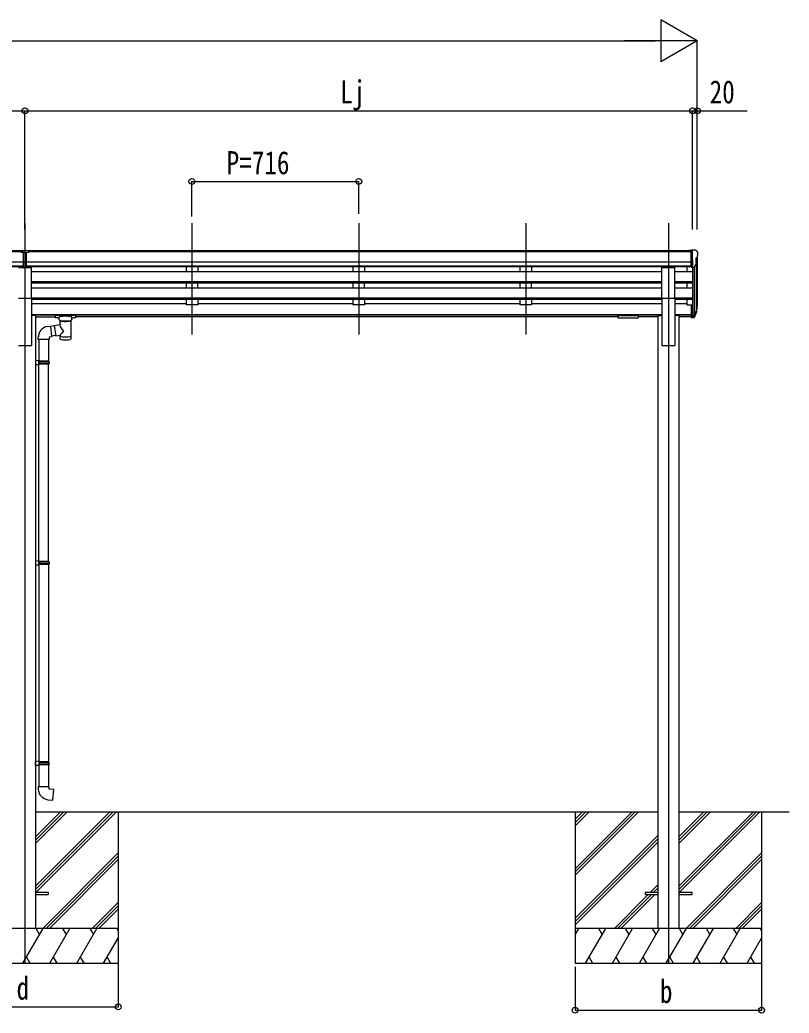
# Model space of a CAD drawing. Units: millimetres, scale not verified. Extents: x -12615 to 12615, y -8910 to 8910.
# Drawn here: x -1441 to 1859, y -5643 to -1383 of the extents above; entities that cross this region are included whole.
import ezdxf
from ezdxf.enums import TextEntityAlignment as Align

# ---------------------------------------------------------------- set-up
doc = ezdxf.new("R2010")
doc.units = ezdxf.units.MM
doc.header["$LTSCALE"] = 40
for name, color, linetype in [('0-3_YKK_12', 2, 'Continuous'), ('0-4_YKK_13', 4, 'Continuous'), ('0-5_YKK_A1', 4, 'Continuous'), ('0-6_YKK_D', 6, 'Continuous')]:
    doc.layers.add(name, color=color, linetype=linetype)
doc.styles.add('ＭＳ ゴシック', font='')
doc.styles.get('ＭＳ ゴシック').set_extended_font_data('MS Gothic')

msp = doc.modelspace()

# ---------------------------------------------------------------- linework, layer by layer
at = {"layer": '0-3_YKK_12'}
for p, q in [((-1419.32, -2255.3), (-1419.32, -5429.7)), ((-703.32, -2255.3), (-703.32, -2732.82)), ((12.68, -2255.3), (12.68, -2732.82)), ((728.68, -2255.3), (728.68, -2732.82)), ((1340.68, -2255.3), (1340.68, -5429.7))]:
    msp.add_line(p, q, dxfattribs=at)
at = {"layer": '0-4_YKK_13'}
for p, q in [((-1435.82, -2379.72), (-1435.82, -2371.88)), ((-1435.82, -2379.72), (-1425.82, -2379.72)), ((-1419.32, -2380.54), (-1425.82, -2380.14)), ((-1425.82, -2381.72), (-1412.82, -2381.72)), ((-1412.82, -2380.2), (-1419.31, -2380.52)), ((-1412.82, -2443.35), (-1412.82, -2378.07)), ((1438.18, -2371.69), (1428.18, -2371.77)), ((1428.18, -2373.29), (1428.18, -2371.77)), ((1438.18, -2443.67), (1438.18, -2371.69)), ((1456.68, -2371.69), (1438.18, -2371.69)), ((1444.68, -2444.67), (1444.68, -2371.69)), ((1456.68, -2371.69), (1459.02, -2371.83)), ((1459.78, -2372.25), (1463.84, -2378.06)), ((1466.68, -2381.06), (1466.68, -2381.69)), ((-1425.82, -2423.24), (-1419.32, -2423.4)), ((-1419.32, -2423.4), (-1412.82, -2423.24)), ((1452.31, -2442.86), (1461.31, -2427.26)), ((1458.68, -2406.2), (1458.68, -2422.47)), ((1464.15, -2402.87), (1458.83, -2405.94)), ((-1446.82, -2445.33), (-1391.82, -2445.33)), ((-1425.82, -2442.28), (-1419.32, -2442.68)), ((-1419.32, -2442.68), (-1412.82, -2442.28)), ((-1391.82, -2577.13), (-1391.82, -2445.33)), ((1313.18, -2577.13), (1313.18, -2445.33)), ((1313.18, -2445.33), (1368.18, -2445.33)), ((1368.18, -2577.13), (1368.18, -2445.33)), ((1438.18, -2443.67), (1444.68, -2443.67)), ((1444.68, -2444.67), (1449.89, -2444.35)), ((-1446.82, -2577.13), (-1391.82, -2577.13)), ((1313.18, -2577.13), (1368.18, -2577.13)), ((1438.18, -2605.41), (1438.18, -2659.44)), ((1438.18, -2605.41), (1444.68, -2605.41)), ((1444.68, -2605.41), (1444.68, -2660.18)), ((1451.12, -2649.76), (1458.87, -2634.36)), ((1460.32, -2634.71), (1452.13, -2650.89)), ((1460.94, -2635.28), (1452.13, -2658.83)), ((1462.99, -2618.22), (1459.71, -2625.28)), ((1463.59, -2619.6), (1459.71, -2627.55)), ((1461.28, -2630.87), (1460.94, -2635.28)), ((-1289.32, -2649.99), (-1289.32, -2660.75)), ((-1204.32, -2649.32), (-1287.32, -2649.32)), ((-1204.32, -2651.5), (-1287.32, -2651.5)), ((-1272.82, -2661.41), (-1287.32, -2661.41)), ((-1272.82, -2668.22), (-1272.82, -2657.94)), ((-1268.72, -2690.29), (-1268.72, -2672.71)), ((-1222.92, -2672.72), (-1222.9, -2753.01)), ((-1218.82, -2668.22), (-1218.82, -2657.94)), ((-1204.32, -2661.41), (-1218.82, -2661.41)), ((-1202.32, -2649.99), (-1202.32, -2660.75)), ((-1202.32, -2650.18), (-1202.32, -2651.72)), ((1123.68, -2649.99), (1123.68, -2660.75)), ((1123.68, -2650.18), (1123.68, -2651.72)), ((1125.68, -2649.32), (1208.68, -2649.32)), ((1125.68, -2651.5), (1208.68, -2651.5)), ((1125.68, -2661.41), (1208.68, -2661.41)), ((1210.68, -2649.99), (1210.68, -2660.75)), ((1438.18, -2645.54), (1444.68, -2645.54)), ((1438.18, -2650.42), (1444.68, -2650.42)), ((1438.18, -2659.44), (1444.68, -2659.44)), ((1444.68, -2650.44), (1449.82, -2650.44)), ((1444.68, -2652.25), (1449.53, -2652.25)), ((1444.68, -2660.18), (1449.53, -2660.18)), ((-1322.68, -2698.31), (-1310.16, -2696.75)), ((-1293.65, -2696.08), (-1310, -2698.62)), ((-1293.94, -2694.2), (-1268.72, -2690.29)), ((-1293.94, -2694.2), (-1286.92, -2739.46)), ((-1362.08, -2754.32), (-1362.08, -2743.4)), ((-1316.08, -2754.32), (-1362.08, -2754.32)), ((-1360.12, -2754.32), (-1360.12, -2845.07)), ((-1318.12, -2754.32), (-1318.12, -2847.63)), ((-1287.21, -2737.58), (-1306.33, -2740.55)), ((-1268.72, -2736.64), (-1286.92, -2739.46)), ((-1268.73, -2753.01), (-1268.72, -2736.38)), ((-1358.12, -2845.13), (-1374.12, -2844.66)), ((-1374.12, -2844.66), (-1374.12, -2862.6)), ((-1358.12, -2847.13), (-1360.12, -2847.13)), ((-1317.12, -2847.63), (-1360.12, -2847.63)), ((-1316.12, -2849.63), (-1360.12, -2849.63)), ((-1358.12, -2847.13), (-1358.12, -2845.13)), ((-1355.64, -2849.63), (-1355.21, -2847.63)), ((-1316.12, -2849.63), (-1317.12, -2847.63)), ((-1316.12, -2849.63), (-1316.12, -2857.63)), ((-1358.12, -2862.13), (-1374.12, -2862.6)), ((-1316.12, -2857.63), (-1360.12, -2857.63)), ((-1317.12, -2859.63), (-1360.12, -2859.63)), ((-1360.12, -3704.32), (-1360.12, -2862.19)), ((-1358.12, -2862.13), (-1358.12, -2860.13)), ((-1318.12, -3706.88), (-1318.12, -2859.63)), ((-1316.12, -2857.63), (-1317.12, -2859.63)), ((-1358.12, -3704.38), (-1374.12, -3703.91)), ((-1374.12, -3703.91), (-1374.12, -3721.85)), ((-1358.12, -3706.38), (-1358.12, -3704.38)), ((-1358.12, -3721.38), (-1374.12, -3721.85)), ((-1358.12, -3706.38), (-1360.12, -3706.38)), ((-1317.12, -3706.88), (-1360.12, -3706.88)), ((-1316.12, -3708.88), (-1360.12, -3708.88)), ((-1316.12, -3716.88), (-1360.12, -3716.88)), ((-1317.12, -3718.88), (-1360.12, -3718.88)), ((-1360.12, -3721.44), (-1360.12, -4563.58)), ((-1358.12, -3721.38), (-1358.12, -3719.38)), ((-1355.64, -3708.88), (-1355.21, -3706.88)), ((-1318.12, -3718.88), (-1318.12, -4566.14)), ((-1316.12, -3708.88), (-1317.12, -3706.88)), ((-1316.12, -3716.88), (-1317.12, -3718.88)), ((-1316.12, -3708.88), (-1316.12, -3716.88)), ((-1358.12, -4563.64), (-1374.12, -4563.16)), ((-1374.12, -4581.11), (-1374.12, -4563.16)), ((-1358.12, -4580.64), (-1374.12, -4581.11)), ((-1317.12, -4566.14), (-1360.12, -4566.14)), ((-1316.12, -4568.14), (-1360.12, -4568.14)), ((-1316.12, -4576.14), (-1360.12, -4576.14)), ((-1317.12, -4578.14), (-1360.12, -4578.14)), ((-1358.12, -4578.64), (-1360.12, -4578.64)), ((-1360.12, -4580.69), (-1360.12, -4672.14)), ((-1358.12, -4563.64), (-1358.12, -4565.64)), ((-1358.12, -4578.64), (-1358.12, -4580.64)), ((-1355.64, -4576.14), (-1355.21, -4578.14)), ((-1318.12, -4578.14), (-1318.12, -4672.14)), ((-1316.12, -4568.14), (-1317.12, -4566.14)), ((-1316.12, -4576.14), (-1317.12, -4578.14)), ((-1316.12, -4576.14), (-1316.12, -4568.14)), ((-1316.12, -4672.14), (-1362.12, -4672.14)), ((-1362.12, -4672.14), (-1362.12, -4683.05)), ((-1316.12, -4682.14), (-1316.12, -4672.14)), ((-1374.12, -5125.2), (-1319.32, -5125.2)), ((-1374.12, -5134.2), (-1319.32, -5134.2)), ((-1319.32, -5125.2), (-1319.32, -5134.2)), ((1240.68, -5125.2), (1240.68, -5134.2)), ((1240.68, -5125.2), (1295.48, -5125.2)), ((1240.68, -5134.2), (1295.48, -5134.2)), ((1385.88, -5125.2), (1440.68, -5125.2)), ((1385.88, -5134.2), (1440.68, -5134.2)), ((1440.68, -5125.2), (1440.68, -5134.2))]:
    msp.add_line(p, q, dxfattribs=at)
for points in [[(-1435.82, -2371.88), (-1417.82, -2371.72), (-1402.82, -2371.85)], [(-1412.82, -2443.35), (-1419.32, -2443.74), (-1425.82, -2443.35), (-1425.82, -2378.01)], [(-1412.82, -2379.68), (-1402.82, -2379.59), (-1402.82, -2371.85)], [(-1412.82, -2424.34), (-1416.07, -2424.42), (-1419.32, -2424.5), (-1422.56, -2424.42), (-1425.82, -2424.34)], [(-1287.32, -2649.32), (-1287.67, -2649.33), (-1288.2, -2649.35), (-1288.65, -2649.4), (-1288.95, -2649.48), (-1289.12, -2649.58), (-1289.24, -2649.72), (-1289.31, -2649.9), (-1289.32, -2649.99)], [(-1287.32, -2661.41), (-1287.67, -2661.41), (-1288.2, -2661.38), (-1288.65, -2661.33), (-1288.95, -2661.25), (-1289.12, -2661.16), (-1289.24, -2661.02), (-1289.31, -2660.84), (-1289.32, -2660.75)], [(-1268.72, -2672.71), (-1268.95, -2672.62), (-1270.31, -2671.88), (-1271.42, -2671.03), (-1272.17, -2670.17), (-1272.64, -2669.27), (-1272.81, -2668.38)], [(-1218.86, -2668.16), (-1218.83, -2668.52), (-1219.08, -2669.48), (-1219.6, -2670.36), (-1220.4, -2671.2), (-1221.52, -2672), (-1222.92, -2672.72)], [(-1202.32, -2649.99), (-1202.35, -2649.79), (-1202.44, -2649.66), (-1202.54, -2649.56), (-1202.64, -2649.5), (-1202.76, -2649.46), (-1203.05, -2649.39), (-1203.54, -2649.35), (-1204.08, -2649.33), (-1204.32, -2649.32)], [(-1202.32, -2660.75), (-1202.35, -2660.94), (-1202.44, -2661.08), (-1202.54, -2661.17), (-1202.64, -2661.23), (-1202.76, -2661.28), (-1203.05, -2661.34), (-1203.54, -2661.39), (-1204.08, -2661.41), (-1204.32, -2661.41)], [(1123.68, -2649.99), (1123.72, -2649.79), (1123.81, -2649.66), (1123.9, -2649.56), (1124, -2649.5), (1124.13, -2649.46), (1124.42, -2649.39), (1124.91, -2649.35), (1125.45, -2649.33), (1125.68, -2649.32)], [(1123.68, -2660.75), (1123.72, -2660.94), (1123.81, -2661.08), (1123.9, -2661.17), (1124, -2661.23), (1124.13, -2661.28), (1124.42, -2661.34), (1124.91, -2661.39), (1125.45, -2661.41), (1125.68, -2661.41)], [(1208.68, -2649.32), (1209.04, -2649.33), (1209.57, -2649.35), (1210.02, -2649.4), (1210.32, -2649.48), (1210.49, -2649.58), (1210.61, -2649.72), (1210.68, -2649.9), (1210.68, -2649.99)], [(1208.68, -2661.41), (1209.04, -2661.41), (1209.57, -2661.38), (1210.02, -2661.33), (1210.32, -2661.25), (1210.49, -2661.16), (1210.61, -2661.02), (1210.68, -2660.84), (1210.68, -2660.75)], [(-1310.16, -2696.75), (-1306.15, -2742.58), (-1316.08, -2744.32), (-1316.08, -2754.32)], [(-1358.12, -2860.13), (-1360.12, -2860.13), (-1360.12, -2847.13)], [(-1355.64, -2849.63), (-1355.64, -2857.63), (-1355.21, -2859.63)], [(-1358.12, -3719.38), (-1360.12, -3719.38), (-1360.12, -3706.38)], [(-1355.64, -3708.88), (-1355.64, -3716.88), (-1355.21, -3718.88)], [(-1358.12, -4565.64), (-1360.12, -4565.64), (-1360.12, -4578.64)], [(-1355.64, -4576.14), (-1355.64, -4568.14), (-1355.21, -4566.14)], [(-1321.04, -4727.88), (-1300.2, -4729.7), (-1296.19, -4683.88), (-1316.12, -4682.14)]]:
    msp.add_lwpolyline(points, dxfattribs=at)
for centre, radius, start, end in [((1458.96, -2372.83), 1, 35, 86.5), ((1463.68, -2381.06), 3, 0, 87), ((1264.68, -2381.69), 202, 355.05096, 0), ((1458.98, -2406.2), 0.3, 120, 180), ((1458.98, -2422.47), 0.3, 180, 265.2833), ((1458.71, -2425.76), 3, 330, 85.2833), ((1459.78, -2398.5), 6.18, 315.00103, 354.2965), ((1449.71, -2441.36), 3, 273.5, 330), ((1434.1, -2608.72), 30.41, 341.80266, 352.8448), ((1435.5, -2610.48), 29.53, 342.01856, 353.49194), ((-1316.17, -2743.76), 45.91, 98.14944, 179.55845), ((-1317.12, -4683.05), 45, 180, 265)]:
    msp.add_arc(centre, radius, start, end, dxfattribs=at)
for centre, major_axis, ratio, start_param, end_param in [((-1394.74, -2382.03), (24.57, -1.51), 0.121868, 3.1422238, 3.1491027), ((1374.77, -2610.82), (88.05, 0), 0.90356, 5.9828017, 6.0168888), ((1459.97, -2630.87), (-1.3, 0), 0.90356, 2.9359903, 4.9130961), ((1374.05, -2614.68), (89.07, 0), 0.90356, 6.0316505, 6.077583), ((1376.82, -2604.24), (-87.93, 4.42), 0.541684, 3.060334, 3.2172517), ((1376.03, -2610.91), (89.06, 1.43), 0.57596, 6.1985533, 6.3701348), ((-1287.32, -2651.72), (-2, 0), 0.109601, 4.712389, 6.2831853), ((-1245.82, -2657.94), (-27, 0), 0.122176, 3.1415927, 6.2831853), ((-1256.82, -2668.22), (-16, 0), 0.361356, 0, 0.0194874), ((-1245.8, -2673.17), (-22.92, 0.42), 0.07247, 0.0008089, 1.5716053), ((-1245.8, -2674.8), (-22.92, 0.42), 0.07247, 0.0008089, 1.5716053), ((-1245.83, -2673.17), (22.91, 0.42), 0.072511, 4.711586, 6.2823824), ((-1245.83, -2674.8), (22.91, 0.42), 0.072511, 4.711586, 6.2823824), ((-1204.32, -2651.72), (-2, 0), 0.109601, 3.1415927, 4.712389), ((1125.68, -2651.72), (2, 0), 0.109601, 1.5707963, 3.1415927), ((1208.68, -2651.72), (2, 0), 0.109601, 0, 1.5707963), ((1449.53, -2649.54), (3, 0), 0.90356, 4.712389, 5.7595865), ((1449.53, -2657.47), (-3, 0), 0.90356, 1.5707963, 2.6179939), ((1449.82, -2649.08), (1.5, 0), 0.90356, 4.712389, 5.7595865), ((-1245.82, -2716.83), (22.81, -26.62), 0.234429, 3.1563334, 4.5976381), ((-1248.37, -2714.19), (-20.32, -22.25), 0.045535, 4.9756507, 6.2441899), ((-1245.82, -2753.01), (-22.92, 0), 0.101955, 6.2829723, 9.4248207), ((-1245.82, -2740.57), (-22.91, 0), 0.122865, 6.2831853, 9.424778)]:
    msp.add_ellipse(centre, major_axis=major_axis, ratio=ratio, start_param=start_param, end_param=end_param, dxfattribs=at)
at = {"layer": '0-5_YKK_A1'}
for p, q in [((-1425.82, -2373.29), (-4266.82, -2373.29)), ((-1425.82, -2378.51), (-4266.82, -2378.51)), ((1438.18, -2373.29), (-1402.82, -2373.29)), ((1438.18, -2378.51), (-1402.82, -2378.51)), ((-1425.82, -2422.04), (-4276.82, -2422.04)), ((1438.18, -2422.04), (-1412.82, -2422.04)), ((1444.68, -2412.79), (1444.68, -2605.41)), ((1464.68, -2402.26), (1464.68, -2605.04)), ((-1425.82, -2439.89), (-4276.82, -2439.89)), ((-1425.82, -2443.14), (-4276.82, -2443.14)), ((1438.18, -2439.89), (-1412.82, -2439.89)), ((1438.18, -2443.14), (-1412.82, -2443.14)), ((1313.18, -2463.72), (-1391.82, -2463.72)), ((-728.32, -2443.24), (-728.32, -2463.62)), ((-678.32, -2463.62), (-728.32, -2463.62)), ((-678.32, -2443.24), (-678.32, -2463.62)), ((-12.32, -2443.24), (-12.32, -2463.62)), ((37.68, -2463.62), (-12.32, -2463.62)), ((37.68, -2443.24), (37.68, -2463.62)), ((703.68, -2443.24), (703.68, -2463.62)), ((753.68, -2463.62), (703.68, -2463.62)), ((753.68, -2443.24), (753.68, -2463.62)), ((1444.68, -2463.72), (1368.18, -2463.72)), ((1419.68, -2443.14), (1419.68, -2463.72)), ((1450.69, -2444.19), (1450.69, -2650.19)), ((1459.71, -2430.03), (1459.71, -2631.75)), ((1313.18, -2507.08), (-1391.82, -2507.08)), ((1313.18, -2508.57), (-1391.82, -2508.57)), ((1313.18, -2512.89), (-1391.82, -2512.89)), ((-728.32, -2512.89), (-728.32, -2533.72)), ((-678.32, -2533.72), (-678.32, -2512.89)), ((-12.32, -2512.89), (-12.32, -2533.72)), ((37.68, -2533.72), (37.68, -2512.89)), ((703.68, -2512.89), (703.68, -2533.72)), ((753.68, -2533.72), (753.68, -2512.89)), ((1444.68, -2507.08), (1368.18, -2507.08)), ((1444.68, -2508.57), (1368.18, -2508.57)), ((1444.68, -2512.89), (1368.18, -2512.89)), ((1419.68, -2512.89), (1419.68, -2533.82)), ((1313.18, -2533.72), (-1391.82, -2533.72)), ((-678.32, -2533.72), (-728.32, -2533.72)), ((37.68, -2533.72), (-12.32, -2533.72)), ((753.68, -2533.72), (703.68, -2533.72)), ((1444.68, -2533.82), (1368.18, -2533.82)), ((-1391.82, -2577.13), (-1391.82, -2779.7)), ((1313.18, -2577.18), (-1391.82, -2577.18)), ((1313.18, -2578.68), (-1391.82, -2578.68)), ((1313.18, -2583), (-1391.82, -2583)), ((-728.32, -2583), (-728.32, -2606.04)), ((-678.32, -2583), (-678.32, -2606.04)), ((-12.32, -2583), (-12.32, -2606.04)), ((37.68, -2583), (37.68, -2606.04)), ((703.68, -2583), (703.68, -2606.04)), ((753.68, -2583), (753.68, -2606.04)), ((1313.18, -2577.13), (1313.18, -2779.7)), ((1368.18, -2577.13), (1368.18, -2779.7)), ((1444.68, -2577.18), (1368.18, -2577.13)), ((1444.68, -2578.68), (1368.18, -2578.68)), ((1444.68, -2583), (1368.18, -2583)), ((1419.68, -2583), (1419.68, -2606.04)), ((-728.32, -2601.1), (-1391.82, -2601.1)), ((-678.32, -2606.04), (-728.32, -2606.04)), ((-12.32, -2601.1), (-678.32, -2601.1)), ((37.68, -2606.04), (-12.32, -2606.04)), ((703.68, -2601.1), (37.68, -2601.1)), ((753.68, -2606.04), (703.68, -2606.04)), ((1313.18, -2601.1), (753.68, -2601.1)), ((1419.68, -2601.1), (1368.18, -2601.1)), ((1419.68, -2606.04), (1438.18, -2606.04)), ((1313.18, -2648.11), (-1391.82, -2648.11)), ((1313.18, -2649.51), (-1391.82, -2649.51)), ((-1374.12, -2650.7), (-1391.82, -2650.7)), ((-1374.12, -2650.7), (-1374.12, -5279.7)), ((-1374.12, -2657.2), (-1289.32, -2657.2)), ((1123.68, -2657.2), (-1202.32, -2657.2)), ((1295.48, -2657.2), (1210.68, -2657.2)), ((1295.48, -2650.7), (1295.48, -5279.7)), ((1295.48, -2650.7), (1313.18, -2650.7)), ((1438.18, -2648.11), (1368.18, -2648.11)), ((1438.18, -2649.51), (1368.18, -2649.51)), ((1385.88, -2650.7), (1368.18, -2650.7)), ((1385.88, -2650.7), (1385.88, -5279.7)), ((1438.18, -2657.2), (1385.88, -2657.2)), ((-1446.82, -2779.7), (-1391.82, -2779.7)), ((1313.18, -2779.7), (1368.18, -2779.7)), ((-1374.32, -5099.18), (-1054.84, -4779.7)), ((-1374.32, -5113.32), (-1040.69, -4779.7)), ((-1374.32, -4915.33), (-1238.68, -4779.7)), ((-1374.32, -4901.19), (-1252.83, -4779.7)), ((-1374.32, -4887.05), (-1266.97, -4779.7)), ((-1374.12, -4779.7), (-898.28, -4779.7)), ((-1372.06, -5125.2), (-1026.55, -4779.7)), ((-1267.12, -4779.7), (1295.48, -4779.7)), ((-1019.52, -4779.7), (-1019.52, -5429.7)), ((940.48, -4779.7), (940.48, -5429.7)), ((940.48, -5023.88), (1184.66, -4779.7)), ((940.48, -5038.02), (1198.81, -4779.7)), ((940.48, -5052.16), (1212.95, -4779.7)), ((940.48, -4840.03), (1000.82, -4779.7)), ((940.48, -4825.89), (986.67, -4779.7)), ((940.48, -4811.75), (972.53, -4779.7)), ((1385.68, -5099.18), (1705.16, -4779.7)), ((1385.68, -5113.32), (1719.31, -4779.7)), ((1385.68, -4915.33), (1521.32, -4779.7)), ((1385.68, -4901.19), (1507.17, -4779.7)), ((1385.68, -4887.05), (1493.03, -4779.7)), ((1385.88, -4779.7), (1858.72, -4779.7)), ((1387.94, -5125.2), (1733.45, -4779.7)), ((1740.48, -4779.7), (1740.48, -5429.7)), ((940.48, -5236.01), (1295.28, -4881.21)), ((940.48, -5250.15), (1295.28, -4895.36)), ((940.48, -5264.3), (1295.28, -4909.5)), ((-1342.71, -5279.7), (-1019.52, -4956.51)), ((-1328.57, -5279.7), (-1019.52, -4970.66)), ((1417.29, -5279.7), (1740.48, -4956.51)), ((1431.43, -5279.7), (1740.48, -4970.66)), ((-1314.42, -5279.7), (-1019.52, -4984.8)), ((1445.58, -5279.7), (1740.48, -4984.8)), ((1263.43, -5125.2), (1295.28, -5093.34)), ((1277.57, -5125.2), (1295.28, -5107.49)), ((1108.93, -5279.7), (1254.43, -5134.2)), ((1123.07, -5279.7), (1268.57, -5134.2)), ((1137.21, -5279.7), (1282.71, -5134.2)), ((1291.71, -5125.2), (1295.28, -5121.63)), ((-1130.57, -5279.7), (-1019.52, -5168.64)), ((-1116.43, -5279.7), (-1019.52, -5182.79)), ((-1102.29, -5279.7), (-1019.52, -5196.93)), ((1629.43, -5279.7), (1740.48, -5168.64)), ((1643.57, -5279.7), (1740.48, -5182.79)), ((1657.71, -5279.7), (1740.48, -5196.93)), ((-1019.52, -5279.7), (-1819.52, -5279.7)), ((-1428.36, -5429.7), (-1341.76, -5279.7)), ((-1356.76, -5305.68), (-1371.76, -5279.7)), ((-1312.89, -5429.7), (-1226.29, -5279.7)), ((-1241.29, -5305.68), (-1256.29, -5279.7)), ((-1197.42, -5429.7), (-1110.82, -5279.7)), ((-1140.82, -5279.7), (-1125.82, -5305.68)), ((-1025.35, -5279.7), (-1019.52, -5289.8)), ((1740.48, -5279.7), (940.48, -5279.7)), ((940.48, -5307.21), (956.36, -5279.7)), ((985.23, -5429.7), (1071.83, -5279.7)), ((1056.83, -5305.68), (1041.83, -5279.7)), ((1100.7, -5429.7), (1187.3, -5279.7)), ((1172.3, -5305.69), (1157.3, -5279.7)), ((1216.17, -5429.7), (1302.77, -5279.7)), ((1287.77, -5305.68), (1272.77, -5279.7)), ((1331.64, -5429.7), (1418.24, -5279.7)), ((1403.24, -5305.68), (1388.24, -5279.7)), ((1447.11, -5429.7), (1533.71, -5279.7)), ((1518.71, -5305.68), (1503.71, -5279.7)), ((1562.58, -5429.7), (1649.18, -5279.7)), ((1619.18, -5279.7), (1634.18, -5305.68)), ((1734.65, -5279.7), (1740.48, -5289.8)), ((-1081.95, -5429.7), (-1019.52, -5321.56)), ((1678.05, -5429.7), (1740.48, -5321.56)), ((-1413.36, -5403.72), (-1398.36, -5429.7)), ((-1297.89, -5403.72), (-1282.89, -5429.7)), ((-1182.42, -5403.72), (-1167.42, -5429.7)), ((-1066.95, -5403.72), (-1051.95, -5429.7)), ((1000.23, -5403.72), (1015.23, -5429.7)), ((1115.7, -5403.72), (1130.7, -5429.7)), ((1231.17, -5403.72), (1246.17, -5429.7)), ((1346.64, -5403.72), (1361.64, -5429.7)), ((1462.11, -5403.72), (1477.11, -5429.7)), ((1577.58, -5403.72), (1592.58, -5429.7)), ((1693.05, -5403.72), (1708.05, -5429.7)), ((-1819.52, -5429.7), (-1019.52, -5429.7)), ((940.48, -5429.7), (1740.48, -5429.7))]:
    msp.add_line(p, q, dxfattribs=at)
at = {"layer": '0-6_YKK_D'}
for p, q in [((1464.68, -1473.29), (1308.8, -1383.29)), ((1308.8, -1383.29), (1308.8, -1563.29)), ((-6987.32, -1473.29), (1284.68, -1473.29)), ((1464.68, -1473.29), (1152.92, -1473.29)), ((1464.68, -1473.29), (1308.8, -1563.29)), ((1464.68, -2281.86), (1464.68, -1472.29)), ((-4283.32, -1773.29), (-1419.32, -1773.29)), ((-1419.32, -2282.86), (-1419.32, -1772.29)), ((-1419.32, -2282.86), (-1419.32, -1772.29)), ((-1419.32, -1773.29), (1444.68, -1773.29)), ((1444.68, -2282.86), (1444.68, -1772.29)), ((1444.68, -2282.86), (1444.68, -1772.29)), ((1464.68, -2280.86), (1464.68, -1772.29)), ((-703.32, -2226.41), (-703.32, -2075.31)), ((-703.32, -2076.31), (12.68, -2076.31)), ((12.68, -2215.28), (12.68, -2075.31)), ((-1019.52, -5416.49), (-1019.52, -5617.41)), ((940.48, -5444.92), (940.48, -5631.63)), ((1740.48, -5430.7), (1740.48, -5631.63)), ((-1819.52, -5616.41), (-1019.52, -5616.41)), ((940.48, -5630.63), (1740.48, -5630.63))]:
    msp.add_line(p, q, dxfattribs=at)
msp.add_lwpolyline([(1444.68, -1773.29), (1464.68, -1773.29), (1678.08, -1773.29)], dxfattribs=at)
for centre in [(-1419.32, -1773.29), (-1419.32, -1773.29), (1444.68, -1773.29), (1444.68, -1773.29), (1464.68, -1773.29), (-703.32, -2076.31), (12.68, -2076.31), (-1019.52, -5616.41), (940.48, -5630.63), (1740.48, -5630.63)]:
    msp.add_circle(centre, 12.75, dxfattribs=at)

# ---------------------------------------------------------------- texts
at = {"layer": '0-6_YKK_D', "style": 'ＭＳ ゴシック', "width": 0.8}
for s, p in [('Lj', (-66.52, -1771.29)), ('20', (1517.68, -1771.29)), ('P=716', (-554.12, -2075.01)), ('d', (-1455.52, -5615.11)), ('b', (1304.48, -5629.33))]:
    msp.add_text(s, height=98.97, dxfattribs=at).set_placement(p, align=Align.BOTTOM_LEFT)

doc.saveas('drawing.dxf')
